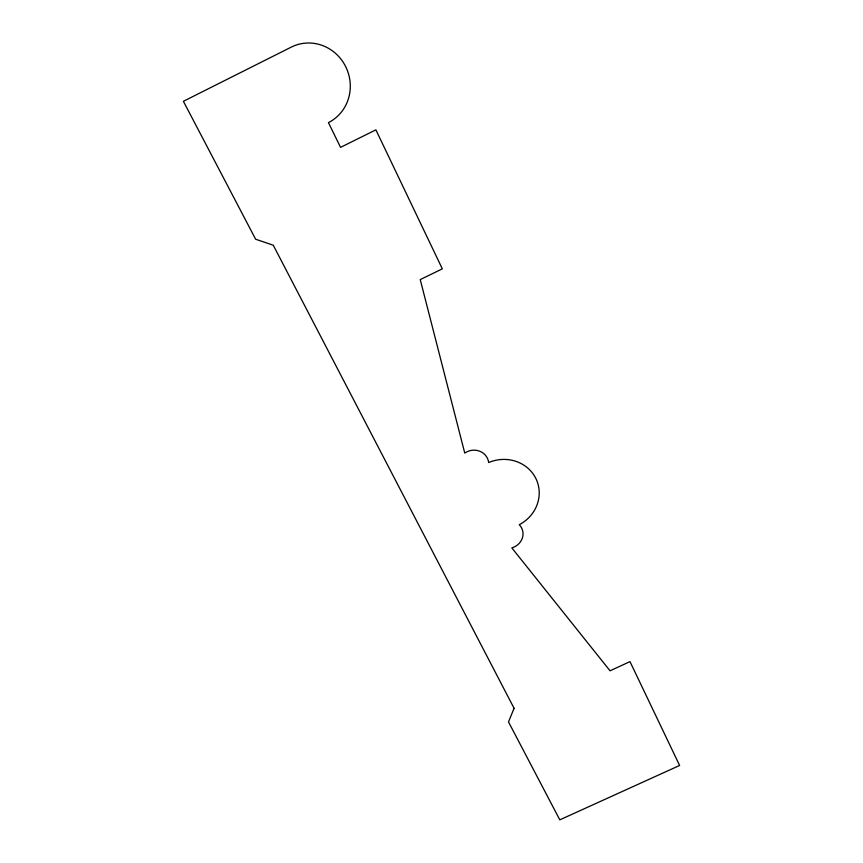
<?xml version="1.0" encoding="UTF-8"?>
<svg xmlns="http://www.w3.org/2000/svg" width="863" height="863" viewBox="0 0 863 863"><rect width="100%" height="100%" fill="white"/><g stroke="black" fill="none" stroke-linecap="round" stroke-linejoin="round"><path stroke-width="1.29" d="M514.068 708.286L508.501 721.921L559.807 819.85L679.613 765.459L629.99 661.619L610.044 670.81L511.824 547.876A14.962 13.894 -17.8 0 0 519.267 524.715A36.947 34.649 -18.9 0 0 535.88 478.523A36.947 34.649 -18.9 0 0 488.674 462.525A15.264 14.455 -17 0 0 464.769 453.097L420.238 279.59L442.32 268.846L375.89 129.849L340.551 147.357L328.436 122.611A42.093 40.108 68.7 0 0 345.815 66.893A42.093 40.108 68.7 0 0 291.457 47.023L183.388 101.305L255.631 239.213L273.269 245.221L514.068 708.286"/></g></svg>
